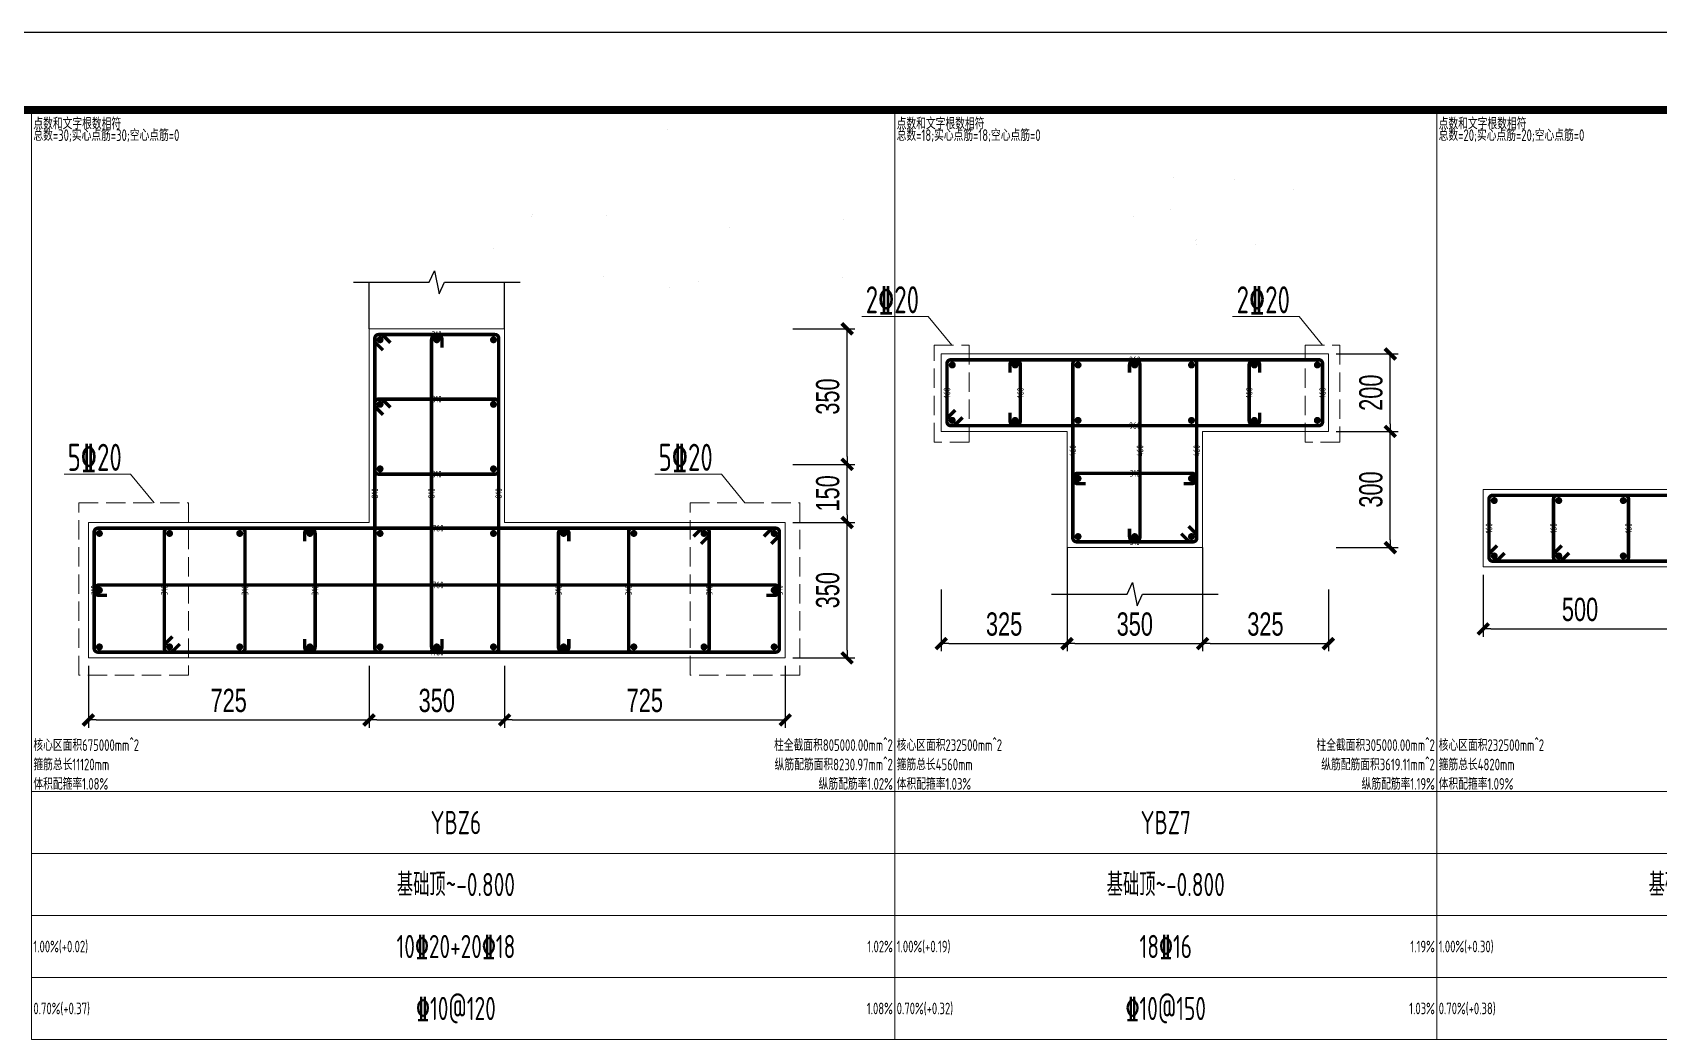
# Model space of a CAD drawing. Extents: x 5874492 to 7194610, y -939842 to -279257.
# Drawn here: x 6435375 to 6456374, y -462374 to -449477 of the extents above; entities that cross this region are included whole.
import ezdxf
from ezdxf.enums import TextEntityAlignment as Align

# ---------------------------------------------------------------- set-up
doc = ezdxf.new("R2010")
doc.units = 0
doc.header["$LTSCALE"] = 1000
doc.linetypes.add('DASH', pattern=[0.35, 0.25, -0.1])
for name, color, linetype, lineweight in [('S-墙柱-编号', 4, 'Continuous', 20), ('S-大样-REIN', 1, 'Continuous', 20), ('S-大样-实线', 2, 'Continuous', 20), ('S-板-楼板负筋', 1, 'Continuous', 20), ('S-通用-TAB', 7, 'Continuous', 20)]:
    doc.layers.add(name, color=color, linetype=linetype, lineweight=lineweight)
for name, color, linetype in [('S-大样-实线-pdx', 7, 'Continuous'), ('Y-云图图框', 7, 'Continuous'), ('z-计算配筋', 7, 'Continuous'), ('z-详图标注', 3, 'Continuous')]:
    doc.layers.add(name, color=color, linetype=linetype)
doc.layers.add('箍筋长度', color=3, linetype='Continuous', plot=False)
doc.layers.add('配箍校核', color=34, linetype='Continuous', plot=False)
doc.styles.add('_YT_Name', font='', dxfattribs={"width": 0.8})
doc.styles.add('_YT_Sign_Text', font='ros.shx', dxfattribs={"width": 0.8, "bigfont": 'hztxt.shx'})
doc.styles.add('BW_Dim', font='Bweng.shx', dxfattribs={"width": 0.7, "bigfont": 'hztxt.shx'})
doc.styles.add('BW_Rein', font='tssdeng.shx', dxfattribs={"width": 0.7, "bigfont": 'hztxt.shx'})
doc.styles.get("Standard").update_dxf_attribs({"font": 'gbenor.shx', "bigfont": 'gbcbig.shx'})
doc.styles.add('TSSD_Rein', font='tssdeng.shx', dxfattribs={"width": 0.7, "bigfont": 'hztxt.shx'})
doc.styles.get('_YT_Name').set_extended_font_data('SimHei')
doc.dimstyles.new('Cyz_20_100', dxfattribs={"dimtxt": 300, "dimasz": 100, "dimexe": 100, "dimexo": 100, "dimgap": 100, "dimtad": 1, "dimdec": 0, "dimlfac": 0.2, "dimzin": 0, "dimdsep": 46, "dimtxsty": 'BW_Dim', "dimblk": '_bwk', "dimcen": 0, "dimclrt": 7, "dimadec": 0, "dimazin": 0, "dimtfac": 1, "dimtdec": 0, "dimtix": 1, "dimtmove": 2, "dimatfit": 0, "dimfxl": 0, "dimtolj": 1, "dimtzin": 0, "dimarcsym": 0})

# ---------------------------------------------------------------- blocks, each defined once
blk = doc.blocks.new('_bwk')
blk.add_line((-1, 0), (0, 0))
at = {"const_width": 0.5}
blk.add_lwpolyline([(-0.7, -0.7), (0.7, 0.7)], dxfattribs=at)
blk = doc.blocks.new('*D2134')
at = {"layer": 'Defpoints', "color": 0, "transparency": 16777216}
for p in [(6452111, -454627), (6452911, -454627), (6452111, -456127)]:
    blk.add_point(p, dxfattribs=at)
at = {"layer": 'z-详图标注', "color": 0, "lineweight": -2, "transparency": 16777216}
for p, q in [((6452211, -454627), (6453011, -454627)), ((6452911, -456027), (6452911, -454727)), ((6452211, -456127), (6453011, -456127))]:
    blk.add_line(p, q, dxfattribs=at)
at = {"layer": 'z-详图标注', "color": 0, "lineweight": -2, "transparency": 16777216, "xscale": 100, "yscale": 100, "zscale": 100}
for p, rotation in [((6452911, -454627), 90), ((6452911, -456127), 270)]:
    blk.add_blockref('_bwk', p, dxfattribs=dict(at, rotation=rotation))
at = {"layer": 'z-详图标注', "color": 7, "transparency": 16777216, "insert": (6452661, -455377), "char_height": 300, "attachment_point": 5, "rotation": 90, "style": 'BW_Dim'}
blk.add_mtext('\\A1;300', dxfattribs=at)
blk = doc.blocks.new('*D2135')
at = {"layer": 'Defpoints', "color": 0, "transparency": 16777216}
for p in [(6452111, -453627), (6452911, -453627), (6452111, -454627)]:
    blk.add_point(p, dxfattribs=at)
at = {"layer": 'z-详图标注', "color": 0, "lineweight": -2, "transparency": 16777216}
for p, q in [((6452211, -453627), (6453011, -453627)), ((6452911, -454527), (6452911, -453727)), ((6452211, -454627), (6453011, -454627))]:
    blk.add_line(p, q, dxfattribs=at)
at = {"layer": 'z-详图标注', "color": 0, "lineweight": -2, "transparency": 16777216, "xscale": 100, "yscale": 100, "zscale": 100}
for p, rotation in [((6452911, -453627), 90), ((6452911, -454627), 270)]:
    blk.add_blockref('_bwk', p, dxfattribs=dict(at, rotation=rotation))
at = {"layer": 'z-详图标注', "color": 7, "transparency": 16777216, "insert": (6452661, -454127), "char_height": 300, "attachment_point": 5, "rotation": 90, "style": 'BW_Dim'}
blk.add_mtext('\\A1;200', dxfattribs=at)
blk = doc.blocks.new('*D2136')
at = {"layer": 'Defpoints', "color": 0, "transparency": 16777216}
for p in [(6447111, -456566), (6448736, -456566), (6448736, -457366)]:
    blk.add_point(p, dxfattribs=at)
at = {"layer": 'z-详图标注', "color": 0, "lineweight": -2, "transparency": 16777216}
for p, q in [((6447111, -456666), (6447111, -457466)), ((6448736, -456666), (6448736, -457466)), ((6447211, -457366), (6448636, -457366))]:
    blk.add_line(p, q, dxfattribs=at)
at = {"layer": 'z-详图标注', "color": 0, "lineweight": -2, "transparency": 16777216, "xscale": 100, "yscale": 100, "zscale": 100, "rotation": 180}
blk.add_blockref('_bwk', (6447111, -457366), dxfattribs=at)
at = {"layer": 'z-详图标注', "color": 0, "lineweight": -2, "transparency": 16777216, "xscale": 100, "yscale": 100, "zscale": 100}
blk.add_blockref('_bwk', (6448736, -457366), dxfattribs=at)
at = {"layer": 'z-详图标注', "color": 7, "transparency": 16777216, "insert": (6447923, -457116), "char_height": 300, "attachment_point": 5, "style": 'BW_Dim'}
blk.add_mtext('\\A1;325', dxfattribs=at)
blk = doc.blocks.new('*D2137')
at = {"layer": 'Defpoints', "color": 0, "transparency": 16777216}
for p in [(6448736, -456566), (6450486, -456566), (6450486, -457366)]:
    blk.add_point(p, dxfattribs=at)
at = {"layer": 'z-详图标注', "color": 0, "lineweight": -2, "transparency": 16777216}
for p, q in [((6448736, -456666), (6448736, -457466)), ((6450486, -456666), (6450486, -457466)), ((6448836, -457366), (6450386, -457366))]:
    blk.add_line(p, q, dxfattribs=at)
at = {"layer": 'z-详图标注', "color": 0, "lineweight": -2, "transparency": 16777216, "xscale": 100, "yscale": 100, "zscale": 100, "rotation": 180}
blk.add_blockref('_bwk', (6448736, -457366), dxfattribs=at)
at = {"layer": 'z-详图标注', "color": 0, "lineweight": -2, "transparency": 16777216, "xscale": 100, "yscale": 100, "zscale": 100}
blk.add_blockref('_bwk', (6450486, -457366), dxfattribs=at)
at = {"layer": 'z-详图标注', "color": 7, "transparency": 16777216, "insert": (6449611, -457116), "char_height": 300, "attachment_point": 5, "style": 'BW_Dim'}
blk.add_mtext('\\A1;350', dxfattribs=at)
blk = doc.blocks.new('*D2138')
at = {"layer": 'Defpoints', "color": 0, "transparency": 16777216}
for p in [(6450486, -456566), (6452111, -456566), (6452111, -457366)]:
    blk.add_point(p, dxfattribs=at)
at = {"layer": 'z-详图标注', "color": 0, "lineweight": -2, "transparency": 16777216}
for p, q in [((6450486, -456666), (6450486, -457466)), ((6452111, -456666), (6452111, -457466)), ((6450586, -457366), (6452011, -457366))]:
    blk.add_line(p, q, dxfattribs=at)
at = {"layer": 'z-详图标注', "color": 0, "lineweight": -2, "transparency": 16777216, "xscale": 100, "yscale": 100, "zscale": 100, "rotation": 180}
blk.add_blockref('_bwk', (6450486, -457366), dxfattribs=at)
at = {"layer": 'z-详图标注', "color": 0, "lineweight": -2, "transparency": 16777216, "xscale": 100, "yscale": 100, "zscale": 100}
blk.add_blockref('_bwk', (6452111, -457366), dxfattribs=at)
at = {"layer": 'z-详图标注', "color": 7, "transparency": 16777216, "insert": (6451298, -457116), "char_height": 300, "attachment_point": 5, "style": 'BW_Dim'}
blk.add_mtext('\\A1;325', dxfattribs=at)
blk = doc.blocks.new('*D2142')
at = {"layer": 'Defpoints', "color": 0, "transparency": 16777216}
for p in [(6454111, -456377), (6456611, -456377), (6456611, -457177)]:
    blk.add_point(p, dxfattribs=at)
at = {"layer": 'z-详图标注', "color": 0, "lineweight": -2, "transparency": 16777216}
for p, q in [((6454111, -456477), (6454111, -457277)), ((6456611, -456477), (6456611, -457277)), ((6454211, -457177), (6456511, -457177))]:
    blk.add_line(p, q, dxfattribs=at)
at = {"layer": 'z-详图标注', "color": 0, "lineweight": -2, "transparency": 16777216, "xscale": 100, "yscale": 100, "zscale": 100, "rotation": 180}
blk.add_blockref('_bwk', (6454111, -457177), dxfattribs=at)
at = {"layer": 'z-详图标注', "color": 0, "lineweight": -2, "transparency": 16777216, "xscale": 100, "yscale": 100, "zscale": 100}
blk.add_blockref('_bwk', (6456611, -457177), dxfattribs=at)
at = {"layer": 'z-详图标注', "color": 7, "transparency": 16777216, "insert": (6455361, -456927), "char_height": 300, "attachment_point": 5, "style": 'BW_Dim'}
blk.add_mtext('\\A1;500', dxfattribs=at)
blk = doc.blocks.new('ECMCTK_A1_横_单行图名--0')
at = {"color": 4}
blk.add_lwpolyline([(0, 0), (841, 0), (841, 594), (0, 594)], close=True, dxfattribs=at)
at = {"const_width": 1}
blk.add_lwpolyline([(25, 10), (831, 10), (831, 584), (25, 584)], close=True, dxfattribs=at)
at = {"color": 80, "flags": 3}
for tag, height, p in [('YTHQINS', 3, (34.31, 585.5)), ('ECMCKEY', 3, (292.07, 288.23)), ('YTTQINS', 5.62, (848.03, 12.81)), ('YTFRAME', 3, (652.76, 5.84)), ('YTBARCODE_T1', 3, (749.78, 5.95))]:
    blk.add_attdef(tag, text='', height=height, dxfattribs=at).set_placement(p, align=Align.MIDDLE_CENTER)
for tag, height, style, width, p in [('工程号', 4, '_YT_Sign_Text', 0.5, (804.08, 44.12)), ('证书编号', 4, '_YT_Sign_Text', 0.8, (708.87, 43.81)), ('审查批准号', 4, '_YT_Sign_Text', 0.8, (761.06, 43.81)), ('设计单位', 6, '_YT_Name', 0.8, (623.75, 38.6)), ('建设单位', 4, '_YT_Sign_Text', 0.8, (734.96, 36.11)), ('阶段', 4, '_YT_Sign_Text', 0.8, (804.08, 35.81)), ('项目号', 4, '_YT_Sign_Text', 0.5, (822.08, 33.72)), ('项目名称', 4, '_YT_Sign_Text', 0.8, (734.96, 28.11)), ('专业', 4, '_YT_Sign_Text', 0.8, (804.08, 27.31)), ('图纸编号', 4, '_YT_Sign_Text', 0.5, (803.93, 19.36)), ('图纸名称', 4.5, '_YT_Name', 0.8, (735.39, 15.06)), ('版本号', 4, '_YT_Sign_Text', 0.8, (822.08, 13)), ('出图比例', 4.2, '_YT_Sign_Text', 0.8, (681.82, 11.78)), ('日期', 4, '_YT_Sign_Text', 0.5, (803.88, 12.13))]:
    blk.add_attdef(tag, text='', height=height, dxfattribs=dict(style=style, width=width)).set_placement(p, align=Align.CENTER)
at = {"style": '_YT_Sign_Text', "width": 0.8, "flags": 3}
for tag, p, height in [('[审定人]', (590.95, 27.81), 4.1), ('{审定人}', (605.87, 26.45), 6.24), ('[校对人]', (642.23, 27.82), 4.1), ('{校对人}', (658.35, 26.53), 6.24), ('{审核人}', (606.98, 18.44), 6.24), ('{设计人}', (658.48, 18.54), 6.24), ('[审核人]', (591.01, 19.76), 4.1), ('[设计人]', (642.47, 20.21), 4.1), ('{项目负责人}', (608.28, 10.72), 6.24), ('{专业负责人}', (658.58, 10.36), 6.24), ('[项目负责人]', (590.78, 12.01), 4.1), ('[专业负责人]', (642.74, 11.77), 4.1)]:
    blk.add_attdef(tag, p, '', height=height, dxfattribs=at)
at = {"color": 80, "flags": 3}
for tag, p in [('YTQRCODE', (551.04, 11.91)), ('YTBZSIT', (25, 10)), ('EXT_TK_LEFT', (25, 10))]:
    blk.add_attdef(tag, p, '', height=3, dxfattribs=at)
blk = doc.blocks.new('*D2295')
at = {"layer": 'Defpoints', "color": 0, "transparency": 16777216}
for p in [(6445096, -455802), (6445896, -455802), (6445096, -457552)]:
    blk.add_point(p, dxfattribs=at)
at = {"layer": 'z-详图标注', "color": 0, "lineweight": -2, "transparency": 16777216}
for p, q in [((6445196, -455802), (6445996, -455802)), ((6445896, -457452), (6445896, -455902)), ((6445196, -457552), (6445996, -457552))]:
    blk.add_line(p, q, dxfattribs=at)
at = {"layer": 'z-详图标注', "color": 0, "lineweight": -2, "transparency": 16777216, "xscale": 100, "yscale": 100, "zscale": 100}
for p, rotation in [((6445896, -455802), 90), ((6445896, -457552), 270)]:
    blk.add_blockref('_bwk', p, dxfattribs=dict(at, rotation=rotation))
at = {"layer": 'z-详图标注', "color": 7, "transparency": 16777216, "insert": (6445646, -456677), "char_height": 300, "attachment_point": 5, "rotation": 90, "style": 'BW_Dim'}
blk.add_mtext('\\A1;350', dxfattribs=at)
blk = doc.blocks.new('*D2296')
at = {"layer": 'Defpoints', "color": 0, "transparency": 16777216}
for p in [(6445096, -455052), (6445896, -455052), (6445096, -455802)]:
    blk.add_point(p, dxfattribs=at)
at = {"layer": 'z-详图标注', "color": 0, "lineweight": -2, "transparency": 16777216}
for p, q in [((6445196, -455052), (6445996, -455052)), ((6445896, -455702), (6445896, -455152)), ((6445196, -455802), (6445996, -455802))]:
    blk.add_line(p, q, dxfattribs=at)
at = {"layer": 'z-详图标注', "color": 0, "lineweight": -2, "transparency": 16777216, "xscale": 100, "yscale": 100, "zscale": 100}
for p, rotation in [((6445896, -455052), 90), ((6445896, -455802), 270)]:
    blk.add_blockref('_bwk', p, dxfattribs=dict(at, rotation=rotation))
at = {"layer": 'z-详图标注', "color": 7, "transparency": 16777216, "insert": (6445646, -455427), "char_height": 300, "attachment_point": 5, "rotation": 90, "style": 'BW_Dim'}
blk.add_mtext('\\A1;150', dxfattribs=at)
blk = doc.blocks.new('*D2297')
at = {"layer": 'Defpoints', "color": 0, "transparency": 16777216}
for p in [(6445096, -453302), (6445896, -453302), (6445096, -455052)]:
    blk.add_point(p, dxfattribs=at)
at = {"layer": 'z-详图标注', "color": 0, "lineweight": -2, "transparency": 16777216}
for p, q in [((6445196, -453302), (6445996, -453302)), ((6445896, -454952), (6445896, -453402)), ((6445196, -455052), (6445996, -455052))]:
    blk.add_line(p, q, dxfattribs=at)
at = {"layer": 'z-详图标注', "color": 0, "lineweight": -2, "transparency": 16777216, "xscale": 100, "yscale": 100, "zscale": 100}
for p, rotation in [((6445896, -453302), 90), ((6445896, -455052), 270)]:
    blk.add_blockref('_bwk', p, dxfattribs=dict(at, rotation=rotation))
at = {"layer": 'z-详图标注', "color": 7, "transparency": 16777216, "insert": (6445646, -454177), "char_height": 300, "attachment_point": 5, "rotation": 90, "style": 'BW_Dim'}
blk.add_mtext('\\A1;350', dxfattribs=at)
blk = doc.blocks.new('*D2298')
at = {"layer": 'Defpoints', "color": 0, "transparency": 16777216}
for p in [(6436096, -457552), (6439721, -457552), (6439721, -458352)]:
    blk.add_point(p, dxfattribs=at)
at = {"layer": 'z-详图标注', "color": 0, "lineweight": -2, "transparency": 16777216}
for p, q in [((6436096, -457652), (6436096, -458452)), ((6439721, -457652), (6439721, -458452)), ((6436196, -458352), (6439621, -458352))]:
    blk.add_line(p, q, dxfattribs=at)
at = {"layer": 'z-详图标注', "color": 0, "lineweight": -2, "transparency": 16777216, "xscale": 100, "yscale": 100, "zscale": 100, "rotation": 180}
blk.add_blockref('_bwk', (6436096, -458352), dxfattribs=at)
at = {"layer": 'z-详图标注', "color": 0, "lineweight": -2, "transparency": 16777216, "xscale": 100, "yscale": 100, "zscale": 100}
blk.add_blockref('_bwk', (6439721, -458352), dxfattribs=at)
at = {"layer": 'z-详图标注', "color": 7, "transparency": 16777216, "insert": (6437908, -458102), "char_height": 300, "attachment_point": 5, "style": 'BW_Dim'}
blk.add_mtext('\\A1;725', dxfattribs=at)
blk = doc.blocks.new('*D2299')
at = {"layer": 'Defpoints', "color": 0, "transparency": 16777216}
for p in [(6439721, -457552), (6441471, -457552), (6441471, -458352)]:
    blk.add_point(p, dxfattribs=at)
at = {"layer": 'z-详图标注', "color": 0, "lineweight": -2, "transparency": 16777216}
for p, q in [((6439721, -457652), (6439721, -458452)), ((6441471, -457652), (6441471, -458452)), ((6439821, -458352), (6441371, -458352))]:
    blk.add_line(p, q, dxfattribs=at)
at = {"layer": 'z-详图标注', "color": 0, "lineweight": -2, "transparency": 16777216, "xscale": 100, "yscale": 100, "zscale": 100, "rotation": 180}
blk.add_blockref('_bwk', (6439721, -458352), dxfattribs=at)
at = {"layer": 'z-详图标注', "color": 0, "lineweight": -2, "transparency": 16777216, "xscale": 100, "yscale": 100, "zscale": 100}
blk.add_blockref('_bwk', (6441471, -458352), dxfattribs=at)
at = {"layer": 'z-详图标注', "color": 7, "transparency": 16777216, "insert": (6440596, -458102), "char_height": 300, "attachment_point": 5, "style": 'BW_Dim'}
blk.add_mtext('\\A1;350', dxfattribs=at)
blk = doc.blocks.new('*D2300')
at = {"layer": 'Defpoints', "color": 0, "transparency": 16777216}
for p in [(6441471, -457552), (6445096, -457552), (6445096, -458352)]:
    blk.add_point(p, dxfattribs=at)
at = {"layer": 'z-详图标注', "color": 0, "lineweight": -2, "transparency": 16777216}
for p, q in [((6441471, -457652), (6441471, -458452)), ((6445096, -457652), (6445096, -458452)), ((6441571, -458352), (6444996, -458352))]:
    blk.add_line(p, q, dxfattribs=at)
at = {"layer": 'z-详图标注', "color": 0, "lineweight": -2, "transparency": 16777216, "xscale": 100, "yscale": 100, "zscale": 100, "rotation": 180}
blk.add_blockref('_bwk', (6441471, -458352), dxfattribs=at)
at = {"layer": 'z-详图标注', "color": 0, "lineweight": -2, "transparency": 16777216, "xscale": 100, "yscale": 100, "zscale": 100}
blk.add_blockref('_bwk', (6445096, -458352), dxfattribs=at)
at = {"layer": 'z-详图标注', "color": 7, "transparency": 16777216, "insert": (6443283, -458102), "char_height": 300, "attachment_point": 5, "style": 'BW_Dim'}
blk.add_mtext('\\A1;725', dxfattribs=at)

msp = doc.modelspace()

# ---------------------------------------------------------------- linework, layer by layer
at = {"layer": 'S-墙柱-编号'}
for points in [[(6447245.9, -453514.9), (6446942, -453145), (6446083.5, -453145)], [(6452035.9, -453514.9), (6451732, -453145), (6450873.5, -453145)], [(6436943.9, -455548.8), (6436640, -455178.9), (6435781.5, -455178.9)], [(6444576.2, -455548.8), (6444272.4, -455178.9), (6443413.9, -455178.9)]]:
    msp.add_lwpolyline(points, dxfattribs=at)
at = {"layer": 'S-墙柱-编号', "linetype": 'DASH'}
for points in [[(6447020.9, -453514.9), (6447470.9, -453514.9), (6447470.9, -454765.4), (6447020.9, -454765.4)], [(6451810.9, -453514.9), (6452260.9, -453514.9), (6452260.9, -454765.4), (6451810.9, -454765.4)], [(6435974.1, -455548.8), (6437388.4, -455548.8), (6437388.4, -457772.9), (6435974.1, -457772.9)], [(6443869.1, -455548.8), (6445283.3, -455548.8), (6445283.3, -457772.9), (6443869.1, -457772.9)]]:
    msp.add_lwpolyline(points, close=True, dxfattribs=at)
at = {"layer": 'S-大样-REIN', "const_width": 45}
for points in [[(6439840.9, -453444.1, 1), (6439885.9, -453444.1, 1)], [(6440573.4, -453444.1, 1), (6440618.4, -453444.1, 1)], [(6441305.9, -453444.1, 1), (6441350.9, -453444.1, 1)], [(6447230.7, -453769.6, 1), (6447275.7, -453769.6, 1)], [(6448043.2, -453769.6, 1), (6448088.2, -453769.6, 1)], [(6448855.7, -453769.6, 1), (6448900.7, -453769.6, 1)], [(6449588.2, -453769.6, 1), (6449633.2, -453769.6, 1)], [(6450320.7, -453769.6, 1), (6450365.7, -453769.6, 1)], [(6451133.2, -453769.6, 1), (6451178.2, -453769.6, 1)], [(6451945.7, -453769.6, 1), (6451990.7, -453769.6, 1)], [(6439840.9, -454277.5, 1), (6439885.9, -454277.5, 1)], [(6441305.9, -454277.5, 1), (6441350.9, -454277.5, 1)], [(6447230.7, -454484.6, 1), (6447275.7, -454484.6, 1)], [(6448043.2, -454484.6, 1), (6448088.2, -454484.6, 1)], [(6448855.7, -454484.6, 1), (6448900.7, -454484.6, 1)], [(6450320.7, -454484.6, 1), (6450365.7, -454484.6, 1)], [(6451133.2, -454484.6, 1), (6451178.2, -454484.6, 1)], [(6451945.7, -454484.6, 1), (6451990.7, -454484.6, 1)], [(6439840.9, -455110.8, 1), (6439885.9, -455110.8, 1)], [(6441305.9, -455110.8, 1), (6441350.9, -455110.8, 1)], [(6448855.7, -455234.6, 1), (6448900.7, -455234.6, 1)], [(6450320.7, -455234.6, 1), (6450365.7, -455234.6, 1)], [(6454230.7, -455519.6, 1), (6454275.7, -455519.6, 1)], [(6455064, -455519.6, 1), (6455109, -455519.6, 1)], [(6455897.4, -455519.6, 1), (6455942.4, -455519.6, 1)], [(6436215.9, -455944.1, 1), (6436260.9, -455944.1, 1)], [(6437122.1, -455944.1, 1), (6437167.1, -455944.1, 1)], [(6438028.4, -455944.1, 1), (6438073.4, -455944.1, 1)], [(6438934.6, -455944.1, 1), (6438979.6, -455944.1, 1)], [(6439840.9, -455944.1, 1), (6439885.9, -455944.1, 1)], [(6441305.9, -455944.1, 1), (6441350.9, -455944.1, 1)], [(6442212.1, -455944.1, 1), (6442257.1, -455944.1, 1)], [(6443118.4, -455944.1, 1), (6443163.4, -455944.1, 1)], [(6444024.6, -455944.1, 1), (6444069.6, -455944.1, 1)], [(6444930.9, -455944.1, 1), (6444975.9, -455944.1, 1)], [(6448855.7, -455984.6, 1), (6448900.7, -455984.6, 1)], [(6449588.2, -455984.6, 1), (6449633.2, -455984.6, 1)], [(6450320.7, -455984.6, 1), (6450365.7, -455984.6, 1)], [(6454230.7, -456234.6, 1), (6454275.7, -456234.6, 1)], [(6455064, -456234.6, 1), (6455109, -456234.6, 1)], [(6455897.4, -456234.6, 1), (6455942.4, -456234.6, 1)], [(6436215.9, -456676.6, 1), (6436260.9, -456676.6, 1)], [(6444930.9, -456676.6, 1), (6444975.9, -456676.6, 1)], [(6436215.9, -457409.1, 1), (6436260.9, -457409.1, 1)], [(6437122.1, -457409.1, 1), (6437167.1, -457409.1, 1)], [(6438028.4, -457409.1, 1), (6438073.4, -457409.1, 1)], [(6438934.6, -457409.1, 1), (6438979.6, -457409.1, 1)], [(6439840.9, -457409.1, 1), (6439885.9, -457409.1, 1)], [(6440573.4, -457409.1, 1), (6440618.4, -457409.1, 1)], [(6441305.9, -457409.1, 1), (6441350.9, -457409.1, 1)], [(6442212.1, -457409.1, 1), (6442257.1, -457409.1, 1)], [(6443118.4, -457409.1, 1), (6443163.4, -457409.1, 1)], [(6444024.6, -457409.1, 1), (6444069.6, -457409.1, 1)], [(6444930.9, -457409.1, 1), (6444975.9, -457409.1, 1)]]:
    msp.add_lwpolyline(points, format="xyb", close=True, dxfattribs=at)
at = {"layer": 'S-大样-实线'}
msp.add_lwpolyline([(6436095.9, -455801.6), (6439720.9, -455801.6), (6439720.9, -455051.6), (6439720.9, -455051.6), (6439720.9, -453301.6), (6441470.9, -453301.6), (6441470.9, -455051.6), (6441470.9, -455051.6), (6441470.9, -455801.6), (6445095.9, -455801.6), (6445095.9, -457551.6), (6436095.9, -457551.6), (6436095.9, -455801.6)], dxfattribs=at)
for points in [[(6454110.7, -455377.1), (6456610.7, -455377.1), (6456610.7, -453377.1), (6457610.7, -453377.1), (6457610.7, -454877.1), (6459110.7, -454877.1), (6459110.7, -456377.1), (6454110.7, -456377.1)], [(6452110.7, -453627.1), (6452110.7, -454627.1), (6450485.7, -454627.1), (6450485.7, -456127.1), (6448735.7, -456127.1), (6448735.7, -454627.1), (6447110.7, -454627.1), (6447110.7, -453627.1)]]:
    msp.add_lwpolyline(points, close=True, dxfattribs=at)
at = {"layer": 'S-大样-实线-pdx'}
for points in [[(6439520.9, -452701.6), (6440495.9, -452701.6), (6440565.9, -452551.6), (6440625.9, -452851.6), (6440695.9, -452701.6), (6441670.9, -452701.6)], [(6439720.9, -453301.6), (6439720.9, -452701.6)], [(6441470.9, -453301.6), (6441470.9, -452701.6)], [(6448735.7, -456127.1), (6448735.7, -456727.1)], [(6450485.7, -456127.1), (6450485.7, -456727.1)], [(6448535.7, -456727.1), (6449510.7, -456727.1), (6449580.7, -456577.1), (6449640.7, -456877.1), (6449710.7, -456727.1), (6450685.7, -456727.1)]]:
    msp.add_lwpolyline(points, dxfattribs=at)
at = {"layer": 'S-板-楼板负筋', "color": 1}
for points, const_width in [([(6443278.9, -450706.3), (6443232.9, -450660.3, 0.1989124), (6443216, -450653.3), (6443202.2, -450653.3, 0.4142136), (6443178.2, -450677.3), (6443178.2, -452679.3, 0.4142136), (6443202.2, -452703.3), (6443954.2, -452703.3, 0.4142136), (6443978.2, -452679.3), (6443978.2, -450677.3, 0.4142136), (6443954.2, -450653.3), (6443202.2, -450653.3, 0.4142136), (6443178.2, -450677.3), (6443178.2, -450691.1, 0.1989124), (6443185.2, -450708.1), (6443231.2, -450754)], 0.15), ([(6445793.9, -451947.8), (6445839.9, -451901.8, 0.1989124), (6445846.9, -451884.8), (6445846.9, -451871.1, 0.4142136), (6445822.9, -451847.1), (6441445.9, -451847.1, 0.4142136), (6441421.9, -451871.1), (6441421.9, -452623.1, 0.4142136), (6441445.9, -452647.1), (6445822.9, -452647.1, 0.4142136), (6445846.9, -452623.1), (6445846.9, -451871.1, 0.4142136), (6445822.9, -451847.1), (6445809.1, -451847.1, 0.1989124), (6445792.2, -451854.1), (6445746.2, -451900)], 0.15), ([(6439997.3, -453482.6), (6439905.4, -453390.7, 0.1989124), (6439871.5, -453376.6), (6439843.9, -453376.6, 0.4142136), (6439795.9, -453424.6), (6439795.9, -457428.6, 0.4142136), (6439843.9, -457476.6), (6441347.9, -457476.6, 0.4142136), (6441395.9, -457428.6), (6441395.9, -453424.6, 0.4142136), (6441347.9, -453376.6), (6439843.9, -453376.6, 0.4142136), (6439795.9, -453424.6), (6439795.9, -453452.2, 0.1989124), (6439810, -453486.2), (6439901.9, -453578.1)], 45), ([(6444914.9, -456078.1), (6445006.8, -455986.2, 0.1989124), (6445020.9, -455952.2), (6445020.9, -455924.6, 0.4142136), (6444972.9, -455876.6), (6436218.9, -455876.6, 0.4142136), (6436170.9, -455924.6), (6436170.9, -457428.6, 0.4142136), (6436218.9, -457476.6), (6444972.9, -457476.6, 0.4142136), (6445020.9, -457428.6), (6445020.9, -455924.6, 0.4142136), (6444972.9, -455876.6), (6444945.3, -455876.6, 0.1989124), (6444911.4, -455890.7), (6444819.5, -455982.6)], 45)]:
    msp.add_lwpolyline(points, format="xyb", dxfattribs=dict(at, const_width=const_width))
at = {"layer": 'S-板-楼板负筋'}
for points, const_width in [([(6443611.9, -452694.6), (6443611.9, -452744.6, -1), (6443544.4, -452744.6), (6443544.4, -450762.1, -1), (6443611.9, -450762.1), (6443611.9, -450812.1)], 0.15), ([(6443306.2, -451170.7), (6443260.2, -451124.7, -0.1989124), (6443253.2, -451107.8), (6443253.2, -451094, -0.4142136), (6443277.2, -451070), (6444029.2, -451070, -0.4142136), (6444053.2, -451094), (6444053.2, -451530.1, -0.4142136), (6444029.2, -451554.1), (6443277.2, -451554.1, -0.4142136), (6443253.2, -451530.1), (6443253.2, -451094, -0.4142136), (6443277.2, -451070), (6443291, -451070, -0.1989124), (6443307.9, -451077), (6443353.9, -451123)], 0.15), ([(6449644.9, -451795.1), (6449599, -451841.1, 0.1989124), (6449592, -451858.1), (6449592, -451871.8, 0.4142136), (6449616, -451895.8), (6451993, -451895.8, 0.4142136), (6452017, -451871.8), (6452017, -451494.8, 0.4142136), (6451993, -451470.8), (6449616, -451470.8, 0.4142136), (6449592, -451494.8), (6449592, -451871.8, 0.4142136), (6449616, -451895.8), (6449629.7, -451895.8, 0.1989124), (6449646.7, -451888.8), (6449692.7, -451842.9)], 0.1), ([(6450054.5, -451423.3), (6450054.5, -451373.3, -1), (6450122, -451373.3), (6450122, -451730.8, -1), (6450054.5, -451730.8), (6450054.5, -451680.8)], 0.1), ([(6451160, -452536.6), (6451205.9, -452582.6, 0.1989124), (6451222.9, -452589.6), (6451236.7, -452589.6, 0.4142136), (6451260.7, -452565.6), (6451260.7, -451438.6, 0.4142136), (6451236.7, -451414.6), (6450484.7, -451414.6, 0.4142136), (6450460.7, -451438.6), (6450460.7, -452565.6, 0.4142136), (6450484.7, -452589.6), (6451236.7, -452589.6, 0.4142136), (6451260.7, -452565.6), (6451260.7, -452551.8, 0.1989124), (6451253.7, -452534.8), (6451207.7, -452488.9)], 0.1), ([(6450827, -451423.3), (6450827, -451373.3, -1), (6450894.5, -451373.3), (6450894.5, -452480.8, -1), (6450827, -452480.8), (6450827, -452430.8)], 0.1), ([(6451667, -451830.8), (6451667, -451880.8, -1), (6451599.5, -451880.8), (6451599.5, -451523.3, -1), (6451667, -451523.3), (6451667, -451573.3)], 0.1), ([(6441919.5, -452575.3), (6441873.6, -452621.3, -0.1989124), (6441856.6, -452628.3), (6441842.8, -452628.3, -0.4142136), (6441818.8, -452604.3), (6441818.8, -451852.3, -0.4142136), (6441842.8, -451828.3), (6442315.4, -451828.3, -0.4142136), (6442339.4, -451852.3), (6442339.4, -452604.3, -0.4142136), (6442315.4, -452628.3), (6441842.8, -452628.3, -0.4142136), (6441818.8, -452604.3), (6441818.8, -452590.5, -0.1989124), (6441825.8, -452573.5), (6441871.8, -452527.6)], 0.15), ([(6442725, -451912.1), (6442725, -451862.1, -1), (6442792.5, -451862.1), (6442792.5, -452594.6, -1), (6442725, -452594.6), (6442725, -452544.6)], 0.15), ([(6444431.3, -452694.6), (6444431.3, -452744.6, -1), (6444363.8, -452744.6), (6444363.8, -452012.1, -1), (6444431.3, -452012.1), (6444431.3, -452062.1)], 0.15), ([(6445236.8, -452031.3), (6445282.8, -451985.3, -0.1989124), (6445299.8, -451978.3), (6445313.5, -451978.3, -0.4142136), (6445337.5, -452002.3), (6445337.5, -452754.3, -0.4142136), (6445313.5, -452778.3), (6444840.9, -452778.3, -0.4142136), (6444816.9, -452754.3), (6444816.9, -452002.3, -0.4142136), (6444840.9, -451978.3), (6445313.5, -451978.3, -0.4142136), (6445337.5, -452002.3), (6445337.5, -452016.1, -0.1989124), (6445330.5, -452033.1), (6445284.6, -452079)], 0.15), ([(6441374.4, -452337.1), (6441324.4, -452337.1, -1), (6441324.4, -452269.6), (6445681.9, -452269.6, -1), (6445681.9, -452337.1), (6445631.9, -452337.1)], 0.15), ([(6450469.5, -452214.6), (6450419.5, -452214.6, -1), (6450419.5, -452147.1), (6451152, -452147.1, -1), (6451152, -452214.6), (6451102, -452214.6)], 0.1), ([(6440663.4, -457309.1), (6440663.4, -457409.1, -1), (6440528.4, -457409.1), (6440528.4, -453444.1, -1), (6440663.4, -453444.1), (6440663.4, -453544.1)], 45), ([(6447291.7, -454350.7), (6447199.8, -454442.6, 0.1989124), (6447185.7, -454476.5), (6447185.7, -454504.1, 0.4142136), (6447233.7, -454552.1), (6451987.7, -454552.1, 0.4142136), (6452035.7, -454504.1), (6452035.7, -453750.1, 0.4142136), (6451987.7, -453702.1), (6447233.7, -453702.1, 0.4142136), (6447185.7, -453750.1), (6447185.7, -454504.1, 0.4142136), (6447233.7, -454552.1), (6447261.3, -454552.1, 0.1989124), (6447295.2, -454538), (6447387.1, -454446.1)], 45), ([(6447998.2, -453869.6), (6447998.2, -453769.6, -1), (6448133.2, -453769.6), (6448133.2, -454484.6, -1), (6447998.2, -454484.6), (6447998.2, -454384.6)], 45), ([(6450209.3, -455946.1), (6450301.2, -456038, 0.1989124), (6450335.1, -456052.1), (6450362.7, -456052.1, 0.4142136), (6450410.7, -456004.1), (6450410.7, -453750.1, 0.4142136), (6450362.7, -453702.1), (6448858.7, -453702.1, 0.4142136), (6448810.7, -453750.1), (6448810.7, -456004.1, 0.4142136), (6448858.7, -456052.1), (6450362.7, -456052.1, 0.4142136), (6450410.7, -456004.1), (6450410.7, -455976.5, 0.1989124), (6450396.6, -455942.6), (6450304.7, -455850.7)], 45), ([(6449543.2, -453869.6), (6449543.2, -453769.6, -1), (6449678.2, -453769.6), (6449678.2, -455984.6, -1), (6449543.2, -455984.6), (6449543.2, -455884.6)], 45), ([(6451223.2, -454384.6), (6451223.2, -454484.6, -1), (6451088.2, -454484.6), (6451088.2, -453769.6, -1), (6451223.2, -453769.6), (6451223.2, -453869.6)], 45), ([(6439901.9, -454411.4), (6439810, -454319.5, -0.1989124), (6439795.9, -454285.5), (6439795.9, -454258, -0.4142136), (6439843.9, -454210), (6441347.9, -454210, -0.4142136), (6441395.9, -454258), (6441395.9, -455130.3, -0.4142136), (6441347.9, -455178.3), (6439843.9, -455178.3, -0.4142136), (6439795.9, -455130.3), (6439795.9, -454258, -0.4142136), (6439843.9, -454210), (6439871.5, -454210, -0.1989124), (6439905.4, -454224), (6439997.3, -454316)], 45), ([(6448978.2, -455302.1), (6448878.2, -455302.1, -1), (6448878.2, -455167.1), (6450343.2, -455167.1, -1), (6450343.2, -455302.1), (6450243.2, -455302.1)], 45), ([(6454291.7, -456100.7), (6454199.8, -456192.6, 0.1989124), (6454185.7, -456226.5), (6454185.7, -456254.1, 0.4142136), (6454233.7, -456302.1), (6458987.7, -456302.1, 0.4142136), (6459035.7, -456254.1), (6459035.7, -455500.1, 0.4142136), (6458987.7, -455452.1), (6454233.7, -455452.1, 0.4142136), (6454185.7, -455500.1), (6454185.7, -456254.1, 0.4142136), (6454233.7, -456302.1), (6454261.3, -456302.1, 0.1989124), (6454295.2, -456288), (6454387.1, -456196.1)], 45), ([(6455220.5, -456196.1), (6455128.6, -456288, -0.1989124), (6455094.6, -456302.1), (6455067, -456302.1, -0.4142136), (6455019, -456254.1), (6455019, -455500.1, -0.4142136), (6455067, -455452.1), (6455939.4, -455452.1, -0.4142136), (6455987.4, -455500.1), (6455987.4, -456254.1, -0.4142136), (6455939.4, -456302.1), (6455067, -456302.1, -0.4142136), (6455019, -456254.1), (6455019, -456226.5, -0.1989124), (6455033.1, -456192.6), (6455125, -456100.7)], 45), ([(6437278.6, -457370.7), (6437186.7, -457462.6, -0.1989124), (6437152.7, -457476.6), (6437125.1, -457476.6, -0.4142136), (6437077.1, -457428.6), (6437077.1, -455924.6, -0.4142136), (6437125.1, -455876.6), (6438070.4, -455876.6, -0.4142136), (6438118.4, -455924.6), (6438118.4, -457428.6, -0.4142136), (6438070.4, -457476.6), (6437125.1, -457476.6, -0.4142136), (6437077.1, -457428.6), (6437077.1, -457401.1, -0.1989124), (6437091.2, -457367.1), (6437183.1, -457275.2)], 45), ([(6438889.6, -456044.1), (6438889.6, -455944.1, -1), (6439024.6, -455944.1), (6439024.6, -457409.1, -1), (6438889.6, -457409.1), (6438889.6, -457309.1)], 45), ([(6442302.1, -457309.1), (6442302.1, -457409.1, -1), (6442167.1, -457409.1), (6442167.1, -455944.1, -1), (6442302.1, -455944.1), (6442302.1, -456044.1)], 45), ([(6443913.2, -455982.6), (6444005.1, -455890.7, -0.1989124), (6444039.1, -455876.6), (6444066.6, -455876.6, -0.4142136), (6444114.6, -455924.6), (6444114.6, -457428.6, -0.4142136), (6444066.6, -457476.6), (6443121.4, -457476.6, -0.4142136), (6443073.4, -457428.6), (6443073.4, -455924.6, -0.4142136), (6443121.4, -455876.6), (6444066.6, -455876.6, -0.4142136), (6444114.6, -455924.6), (6444114.6, -455952.2, -0.1989124), (6444100.6, -455986.2), (6444008.7, -456078.1)], 45), ([(6436338.4, -456744.1), (6436238.4, -456744.1, -1), (6436238.4, -456609.1), (6444953.4, -456609.1, -1), (6444953.4, -456744.1), (6444853.4, -456744.1)], 45)]:
    msp.add_lwpolyline(points, format="xyb", dxfattribs=dict(at, const_width=const_width))
at = {"layer": 'S-通用-TAB'}
msp.add_lwpolyline([(6435360.7, -450477.1), (6446510.7, -450477.1), (6446510.7, -462477.1), (6435360.7, -462477.1), (6435360.7, -459277.1), (6446510.7, -459277.1), (6446510.7, -460077.1), (6435360.7, -460077.1), (6435360.7, -460877.1), (6446510.7, -460877.1), (6446510.7, -461677.1), (6435360.7, -461677.1)], close=True, dxfattribs=at)
for points in [[(6446510.7, -462477.1), (6446510.7, -450477.1), (6453510.7, -450477.1), (6453510.7, -462477.1), (6446510.7, -462477.1), (6446510.7, -459277.1), (6453510.7, -459277.1), (6453510.7, -460077.1), (6446510.7, -460077.1), (6446510.7, -460877.1), (6453510.7, -460877.1), (6453510.7, -461677.1), (6446510.7, -461677.1), (6446510.7, -462477.1)], [(6453510.7, -462477.1), (6453510.7, -450477.1), (6460510.7, -450477.1), (6460510.7, -462477.1), (6453510.7, -462477.1), (6453510.7, -459277.1), (6460510.7, -459277.1), (6460510.7, -460077.1), (6453510.7, -460077.1), (6453510.7, -460877.1), (6460510.7, -460877.1), (6460510.7, -461677.1), (6453510.7, -461677.1), (6453510.7, -462477.1)]]:
    msp.add_lwpolyline(points, dxfattribs=at)

# ---------------------------------------------------------------- block references
at = {"layer": 'Y-云图图框', "xscale": 100, "yscale": 100, "zscale": 100}
msp.add_blockref('ECMCTK_A1_横_单行图名--0', (6396110.7, -508877.1), dxfattribs=at)

# ---------------------------------------------------------------- texts
at = {"layer": 'S-墙柱-编号', "style": 'TSSD_Rein', "width": 0.7}
for s, p in [('2\x8420', (6446480, -452927.4)), ('2\x8420', (6451270, -452927.4)), ('5\x8420', (6436178, -454961.3)), ('5\x8420', (6443810.4, -454961.3))]:
    msp.add_text(s, height=350, dxfattribs=at).set_placement(p, align=Align.MIDDLE_CENTER)
at = {"layer": 'z-计算配筋', "color": 3, "style": 'BW_Rein', "width": 0.7}
for s, p in [('YBZ6', (6440843.2, -459677.1)), ('YBZ7', (6450010.7, -459677.1))]:
    msp.add_text(s, height=300, dxfattribs=at).set_placement(p, align=Align.MIDDLE_CENTER)
at = {"layer": 'z-计算配筋', "style": 'BW_Rein', "width": 0.7}
for s, p in [('基础顶~-0.800', (6440843.2, -460477.1)), ('基础顶~-0.800', (6450010.7, -460477.1)), ('基础顶~-0.800', (6457010.7, -460477.1)), ('10\x8420+20\x8418', (6440843.2, -461277.1)), ('18\x8416', (6450010.7, -461277.1)), ('\x8410@120', (6440843.2, -462077.1)), ('\x8410@150', (6450010.7, -462077.1))]:
    msp.add_text(s, height=300, dxfattribs=at).set_placement(p, align=Align.MIDDLE_CENTER)
at = {"layer": '箍筋长度', "style": 'BW_Rein', "width": 0.7}
for s, p in [('310', (6440595.9, -453376.6)), ('960', (6449610.7, -453702.1)), ('310', (6440595.9, -454210)), ('960', (6449610.7, -454552.1)), ('310', (6440595.9, -455178.3)), ('310', (6449610.7, -455167.1)), ('1760', (6440595.9, -455876.6)), ('310', (6449610.7, -456052.1)), ('1760', (6440595.9, -456609.1)), ('1760', (6440595.9, -457476.6))]:
    msp.add_text(s, height=85, dxfattribs=at).set_placement(p, align=Align.MIDDLE_CENTER)
for s, p in [('160', (6447185.7, -454127.1)), ('160', (6448133.2, -454127.1)), ('160', (6451088.2, -454127.1)), ('160', (6452035.7, -454127.1)), ('460', (6448810.7, -454877.1)), ('460', (6449678.2, -454877.1)), ('460', (6450410.7, -454877.1)), ('810', (6439795.9, -455426.6)), ('810', (6440528.4, -455426.6)), ('810', (6441395.9, -455426.6)), ('160', (6454185.7, -455877.1)), ('160', (6455019, -455877.1)), ('160', (6455987.4, -455877.1)), ('310', (6436170.9, -456676.6)), ('310', (6437077.1, -456676.6)), ('310', (6438118.4, -456676.6)), ('310', (6439024.6, -456676.6)), ('310', (6442167.1, -456676.6)), ('310', (6443073.4, -456676.6)), ('310', (6444114.6, -456676.6)), ('310', (6445020.9, -456676.6))]:
    msp.add_text(s, height=85, rotation=90, dxfattribs=at).set_placement(p, align=Align.MIDDLE_CENTER)
at = {"layer": '配箍校核', "style": 'BW_Rein', "width": 0.7}
for s, p in [('点数和文字根数相符', (6435385.7, -450727.1)), ('点数和文字根数相符', (6446535.7, -450727.1)), ('点数和文字根数相符', (6453535.7, -450727.1)), ('总数=30;实心点筋=30;空心点筋=0', (6435385.7, -450877.1)), ('总数=18;实心点筋=18;空心点筋=0', (6446535.7, -450877.1)), ('总数=20;实心点筋=20;空心点筋=0', (6453535.7, -450877.1)), ('核心区面积675000mm^ 2', (6435385.7, -458752.1)), ('核心区面积232500mm^ 2', (6446535.7, -458752.1)), ('核心区面积232500mm^ 2', (6453535.7, -458752.1)), ('箍筋总长11120mm', (6435385.7, -459002.1)), ('箍筋总长4560mm', (6446535.7, -459002.1)), ('箍筋总长4820mm', (6453535.7, -459002.1)), ('体积配箍率1.08%', (6435385.7, -459252.1)), ('体积配箍率1.03%', (6446535.7, -459252.1)), ('体积配箍率1.09%', (6453535.7, -459252.1))]:
    msp.add_text(s, height=150, dxfattribs=at).set_placement(p)
for s, p in [('柱全截面积805000.00mm^ 2', (6446485.7, -458752.1)), ('柱全截面积305000.00mm^ 2', (6453485.7, -458752.1)), ('纵筋配筋面积8230.97mm^ 2', (6446485.7, -459002.1)), ('纵筋配筋面积3619.11mm^ 2', (6453485.7, -459002.1)), ('纵筋配筋率1.02%', (6446485.7, -459252.1)), ('纵筋配筋率1.19%', (6453485.7, -459252.1))]:
    msp.add_text(s, height=150, dxfattribs=at).set_placement(p, align=Align.RIGHT)
for s, p in [('1.00%(+0.02)', (6435385.7, -461277.1)), ('1.00%(+0.19)', (6446535.7, -461277.1)), ('1.00%(+0.30)', (6453535.7, -461277.1)), ('0.70%(+0.37)', (6435385.7, -462077.1)), ('0.70%(+0.32)', (6446535.7, -462077.1)), ('0.70%(+0.38)', (6453535.7, -462077.1))]:
    msp.add_text(s, height=150, dxfattribs=at).set_placement(p, align=Align.MIDDLE_LEFT)
for s, p in [('1.02%', (6446485.7, -461277.1)), ('1.19%', (6453485.7, -461277.1)), ('1.08%', (6446485.7, -462077.1)), ('1.03%', (6453485.7, -462077.1))]:
    msp.add_text(s, height=150, dxfattribs=at).set_placement(p, align=Align.MIDDLE_RIGHT)

# ---------------------------------------------------------------- dimensions: what is measured, and where the dimension line sits
at = {"layer": 'z-详图标注'}
for base, p1, p2, picture, middle in [((6445895.9, -453301.6), (6445095.9, -455051.6), (6445095.9, -453301.6), '*D2297', (6445645.9, -454176.6)), ((6452910.7, -453627.1), (6452110.7, -454627.1), (6452110.7, -453627.1), '*D2135', (6452660.7, -454127.1)), ((6452910.7, -454627.1), (6452110.7, -456127.1), (6452110.7, -454627.1), '*D2134', (6452660.7, -455377.1)), ((6445895.9, -455051.6), (6445095.9, -455801.6), (6445095.9, -455051.6), '*D2296', (6445645.9, -455426.6)), ((6445895.9, -455801.6), (6445095.9, -457551.6), (6445095.9, -455801.6), '*D2295', (6445645.9, -456676.6))]:
    dim = msp.add_linear_dim(base=base, p1=p1, p2=p2, angle=90, dimstyle='Cyz_20_100', dxfattribs=at)
    dim.commit()
    dim.dimension.update_dxf_attribs({"geometry": picture, "text_midpoint": middle})
for base, p1, p2, picture, middle in [((6456610.7, -457177.1), (6454110.7, -456377.1), (6456610.7, -456377.1), '*D2142', (6455360.7, -456927.1)), ((6448735.7, -457366.1), (6447110.7, -456566.1), (6448735.7, -456566.1), '*D2136', (6447923.2, -457116.1)), ((6450485.7, -457366.1), (6448735.7, -456566.1), (6450485.7, -456566.1), '*D2137', (6449610.7, -457116.1)), ((6452110.7, -457366.1), (6450485.7, -456566.1), (6452110.7, -456566.1), '*D2138', (6451298.2, -457116.1)), ((6439720.9, -458351.6), (6436095.9, -457551.6), (6439720.9, -457551.6), '*D2298', (6437908.4, -458101.6)), ((6441470.9, -458351.6), (6439720.9, -457551.6), (6441470.9, -457551.6), '*D2299', (6440595.9, -458101.6)), ((6445095.9, -458351.6), (6441470.9, -457551.6), (6445095.9, -457551.6), '*D2300', (6443283.4, -458101.6))]:
    dim = msp.add_linear_dim(base=base, p1=p1, p2=p2, dimstyle='Cyz_20_100', dxfattribs=at)
    dim.commit()
    dim.dimension.update_dxf_attribs({"geometry": picture, "text_midpoint": middle})

doc.saveas('drawing.dxf')
